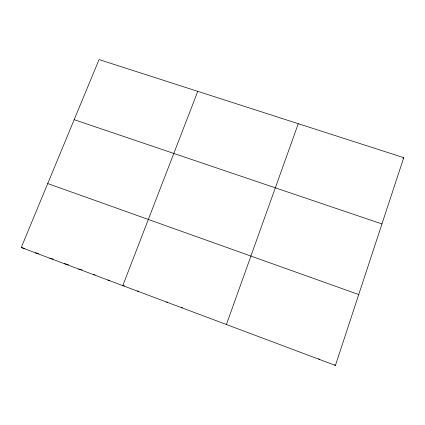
<?xml version="1.0" encoding="UTF-8"?>
<svg xmlns="http://www.w3.org/2000/svg" width="425" height="425" viewBox="0 0 425 425"><rect width="100%" height="100%" fill="white"/><g stroke="black" fill="none" stroke-linecap="round" stroke-linejoin="round"><path stroke-width="0.64" d="M335.426 365.431L403.75 157.648L99.057 59.569L21.25 247.515L335.426 365.431L334.523 364.783M226.413 324.519L298.276 123.696M197.768 91.343L122.793 285.627L124.488 285.945M402.921 158.536L403.75 157.648M181.369 307.61L182.522 307.668M166.568 302.058L167.657 302.164M137.28 291.067L138.465 291.263M107.971 280.064L109.841 280.452M93.256 274.539L95.046 274.938M78.646 269.057L82.094 269.864M64.143 263.617L68.473 264.674M49.741 258.209L53.316 259.117M35.445 252.843L38.617 253.672M21.25 247.515L24.91 248.498M74.173 119.68L381.953 223.943M47.733 183.552L358.737 294.552M318.617 358.737L319.51 359.46"/></g></svg>
